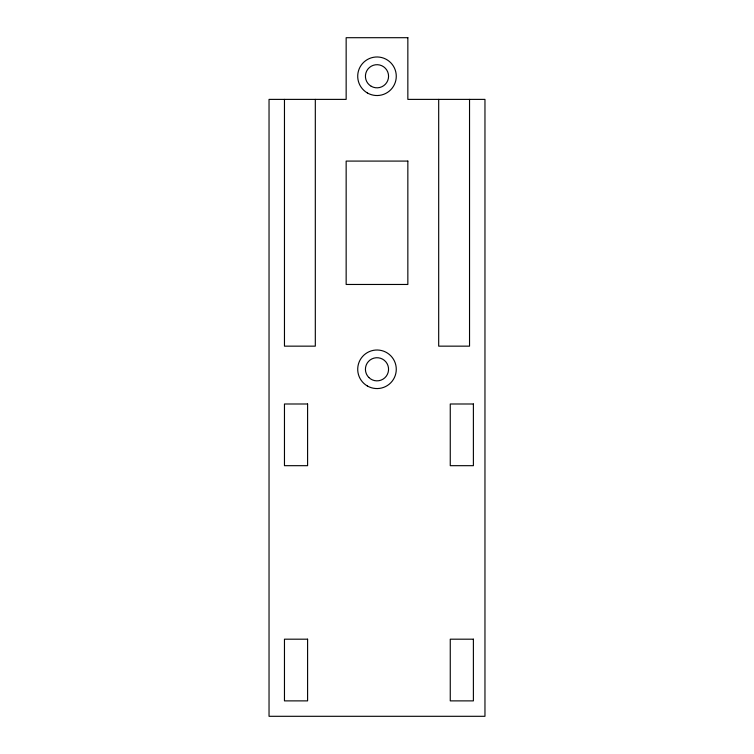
<?xml version="1.0" encoding="UTF-8"?>
<svg xmlns="http://www.w3.org/2000/svg" width="754" height="754" viewBox="0 0 754 754"><rect width="100%" height="100%" fill="white"/><g stroke="black" fill="none" stroke-linecap="round" stroke-linejoin="round"><path stroke-width="1.13" d="M469.535 99.387L469.535 346.152L438.687 346.152L438.687 99.387M315.313 99.387L315.313 346.152L284.465 346.152L284.465 99.387M407.848 37.7L346.152 37.7L346.152 99.387L269.037 99.387L269.037 716.3L484.963 716.3L484.963 99.387L407.848 99.387L407.848 37.7M407.848 161.083L346.152 161.083L346.152 284.465L407.848 284.465L407.848 161.083M307.594 403.993L284.465 403.993L284.465 465.68L307.594 465.68L307.594 403.993M473.389 403.993L450.261 403.993L450.261 465.68L473.389 465.68L473.389 403.993M307.594 639.185L284.465 639.185L284.465 700.881L307.594 700.881L307.594 639.185M473.389 639.185L450.261 639.185L450.261 700.881L473.389 700.881L473.389 639.185M368.819 377.471A11.564 11.564 0 0 0 388.169 372.278A11.564 11.564 0 0 0 374.003 358.112A11.564 11.564 0 0 0 368.819 377.471M371.213 86.276A11.564 11.564 0 0 0 388.564 76.258A11.564 11.564 0 0 0 371.213 66.239A11.564 11.564 0 0 0 371.213 86.276M367.358 385.982A19.274 19.274 0 0 0 396.274 369.29A19.274 19.274 0 0 0 367.358 352.589A19.274 19.274 0 0 0 367.358 385.982M367.358 92.949A19.274 19.274 0 0 0 396.274 76.258A19.274 19.274 0 0 0 367.358 59.557A19.274 19.274 0 0 0 367.358 92.949"/></g></svg>
